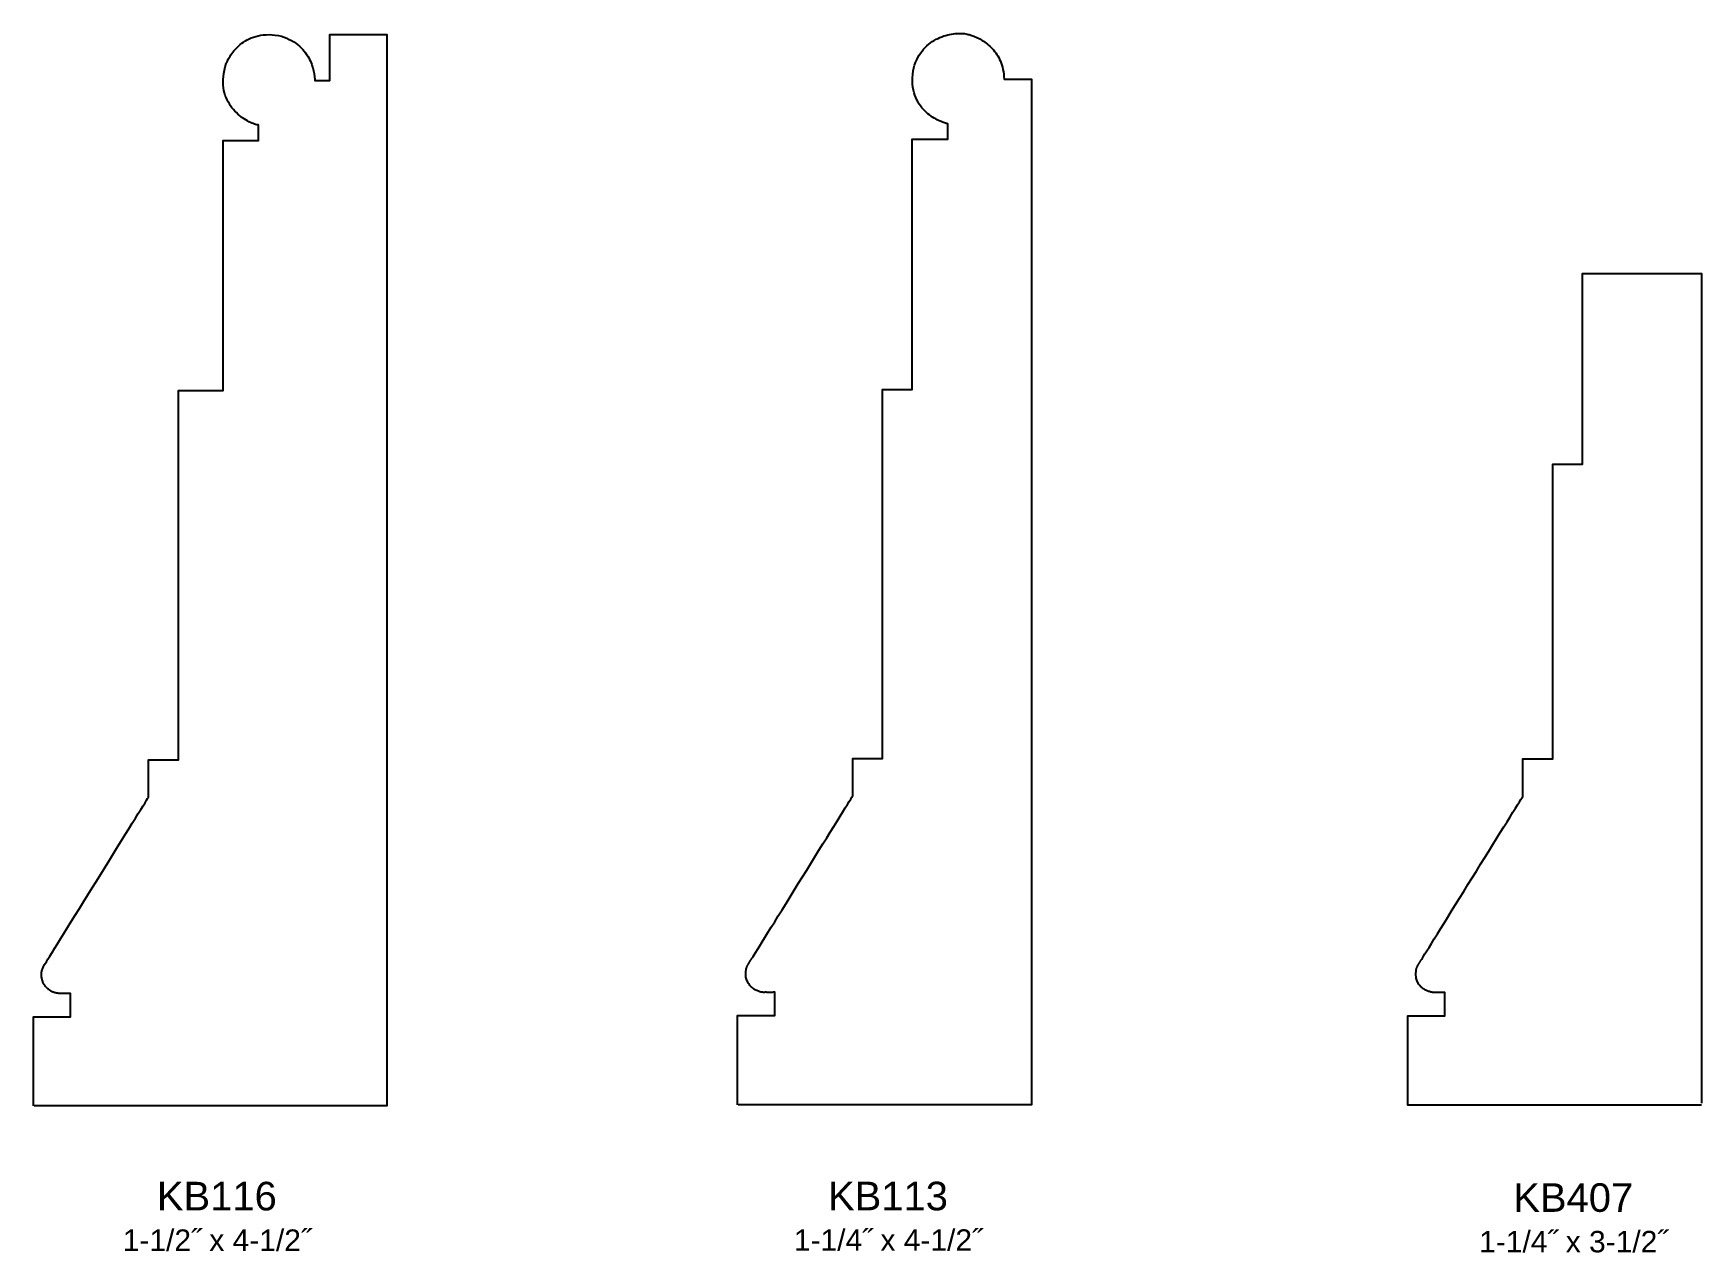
# Model space of a CAD drawing. Extents: x -7.6 to 25.2, y -9.8 to 27.2.
# Drawn here: x -0.1 to 6.9, y 11.37 to 16.49 of the extents above; entities that cross this region are included whole.
import ezdxf

# ---------------------------------------------------------------- set-up
doc = ezdxf.new("R2010")
doc.units = 0
doc.header["$MEASUREMENT"] = 0

# ---------------------------------------------------------------- blocks, each defined once
blk = doc.blocks.new('KB116')
at = {"flags": 128}
blk.add_lwpolyline([(-1.4835, 0), (-1.4835, 0.0009), (-1.4835, 0.0033), (-1.4835, 0.0074), (-1.4835, 0.0129), (-1.4835, 0.0197), (-1.4835, 0.0278), (-1.4835, 0.037), (-1.4835, 0.0473), (-1.4835, 0.0586), (-1.4835, 0.0707), (-1.4835, 0.0836), (-1.4835, 0.0972), (-1.4835, 0.1114), (-1.4835, 0.126), (-1.4835, 0.141), (-1.4835, 0.1564), (-1.4835, 0.1719), (-1.4835, 0.1875), (-1.4835, 0.2031), (-1.4835, 0.2186), (-1.4835, 0.2339), (-1.4835, 0.249), (-1.4835, 0.2636), (-1.4835, 0.2778), (-1.4835, 0.2913), (-1.4835, 0.3042), (-1.4835, 0.3164), (-1.4835, 0.3277), (-1.4835, 0.338), (-1.4835, 0.3472), (-1.4835, 0.3553), (-1.4835, 0.3621), (-1.4835, 0.3676), (-1.4835, 0.3716), (-1.4835, 0.3741), (-1.4835, 0.375), (-1.4831, 0.375), (-1.4821, 0.375), (-1.4804, 0.375), (-1.4781, 0.375), (-1.4753, 0.375), (-1.4719, 0.375), (-1.4681, 0.375), (-1.4638, 0.375), (-1.4591, 0.375), (-1.454, 0.375), (-1.4486, 0.375), (-1.443, 0.375), (-1.4371, 0.375), (-1.431, 0.375), (-1.4247, 0.375), (-1.4183, 0.375), (-1.4119, 0.375), (-1.4054, 0.375), (-1.3989, 0.375), (-1.3924, 0.375), (-1.386, 0.375), (-1.3798, 0.375), (-1.3737, 0.375), (-1.3678, 0.375), (-1.3621, 0.375), (-1.3567, 0.375), (-1.3517, 0.375), (-1.347, 0.375), (-1.3427, 0.375), (-1.3388, 0.375), (-1.3355, 0.375), (-1.3326, 0.375), (-1.3303, 0.375), (-1.3286, 0.375), (-1.3276, 0.375), (-1.3273, 0.375), (-1.3273, 0.3752), (-1.3273, 0.3758), (-1.3273, 0.3769), (-1.3273, 0.3783), (-1.3273, 0.3801), (-1.3273, 0.3822), (-1.3273, 0.3846), (-1.3273, 0.3873), (-1.3273, 0.3902), (-1.3273, 0.3934), (-1.3273, 0.3967), (-1.3273, 0.4003), (-1.3273, 0.404), (-1.3273, 0.4078), (-1.3273, 0.4117), (-1.3273, 0.4157), (-1.3273, 0.4197), (-1.3273, 0.4238), (-1.3273, 0.4278), (-1.3273, 0.4319), (-1.3273, 0.4359), (-1.3273, 0.4398), (-1.3273, 0.4436), (-1.3273, 0.4473), (-1.3273, 0.4508), (-1.3273, 0.4542), (-1.3273, 0.4573), (-1.3273, 0.4603), (-1.3273, 0.4629), (-1.3273, 0.4653), (-1.3273, 0.4674), (-1.3273, 0.4692), (-1.3273, 0.4707), (-1.3273, 0.4717), (-1.3273, 0.4724), (-1.3273, 0.4726), (-1.3274, 0.4726), (-1.3276, 0.4726), (-1.3281, 0.4726), (-1.3288, 0.4726), (-1.3296, 0.4726), (-1.3305, 0.4726), (-1.3316, 0.4726), (-1.3328, 0.4726), (-1.3341, 0.4726), (-1.3356, 0.4726), (-1.3371, 0.4726), (-1.3387, 0.4726), (-1.3404, 0.4726), (-1.3421, 0.4726), (-1.3438, 0.4726), (-1.3456, 0.4726), (-1.3475, 0.4726), (-1.3493, 0.4726), (-1.3511, 0.4726), (-1.353, 0.4726), (-1.3548, 0.4726), (-1.3565, 0.4726), (-1.3583, 0.4726), (-1.3599, 0.4726), (-1.3615, 0.4726), (-1.363, 0.4726), (-1.3645, 0.4726), (-1.3658, 0.4726), (-1.367, 0.4726), (-1.3681, 0.4726), (-1.369, 0.4726), (-1.3698, 0.4726), (-1.3705, 0.4726), (-1.371, 0.4726), (-1.3713, 0.4726), (-1.3714, 0.4726), (-1.3714, 0.4726), (-1.3716, 0.4726), (-1.3719, 0.4726), (-1.3724, 0.4726), (-1.3729, 0.4726), (-1.3736, 0.4726), (-1.3743, 0.4727), (-1.3752, 0.4727), (-1.3762, 0.4728), (-1.3772, 0.4729), (-1.3783, 0.473), (-1.3795, 0.4732), (-1.3808, 0.4733), (-1.3821, 0.4735), (-1.3835, 0.4737), (-1.385, 0.474), (-1.3865, 0.4742), (-1.3881, 0.4746), (-1.3897, 0.4749), (-1.3913, 0.4753), (-1.393, 0.4757), (-1.3947, 0.4762), (-1.3964, 0.4767), (-1.3982, 0.4773), (-1.3999, 0.4779), (-1.4017, 0.4785), (-1.4034, 0.4792), (-1.4052, 0.48), (-1.4069, 0.4808), (-1.4086, 0.4817), (-1.4104, 0.4827), (-1.412, 0.4837), (-1.4137, 0.4848), (-1.4153, 0.4859), (-1.4169, 0.4871), (-1.4185, 0.4884), (-1.4206, 0.4901), (-1.4227, 0.4919), (-1.4248, 0.4938), (-1.4268, 0.4957), (-1.4287, 0.4978), (-1.4306, 0.5), (-1.4325, 0.5023), (-1.4342, 0.5047), (-1.4359, 0.5071), (-1.4375, 0.5096), (-1.4391, 0.5122), (-1.4405, 0.5149), (-1.4418, 0.5176), (-1.4431, 0.5204), (-1.4443, 0.5233), (-1.4453, 0.5262), (-1.4462, 0.5292), (-1.4471, 0.5323), (-1.4478, 0.5353), (-1.4484, 0.5385), (-1.4489, 0.5416), (-1.4492, 0.5448), (-1.4494, 0.5481), (-1.4494, 0.5514), (-1.4494, 0.5547), (-1.4491, 0.558), (-1.4488, 0.5613), (-1.4482, 0.5647), (-1.4475, 0.5681), (-1.4467, 0.5715), (-1.4456, 0.5749), (-1.4444, 0.5783), (-1.443, 0.5817), (-1.4415, 0.5851), (-1.4397, 0.5885), (-1.4378, 0.5919), (-1.4368, 0.5935), (-1.4338, 0.5982), (-1.4291, 0.6058), (-1.4227, 0.6161), (-1.4148, 0.6289), (-1.4053, 0.6441), (-1.3945, 0.6615), (-1.3825, 0.6809), (-1.3693, 0.7021), (-1.3552, 0.7249), (-1.3401, 0.7492), (-1.3242, 0.7748), (-1.3077, 0.8014), (-1.2906, 0.829), (-1.2731, 0.8573), (-1.2552, 0.8861), (-1.2371, 0.9153), (-1.2188, 0.9446), (-1.2006, 0.974), (-1.1825, 1.0032), (-1.1646, 1.032), (-1.1471, 1.0603), (-1.13, 1.0878), (-1.1135, 1.1145), (-1.0976, 1.14), (-1.0825, 1.1643), (-1.0684, 1.1872), (-1.0552, 1.2084), (-1.0432, 1.2277), (-1.0324, 1.2451), (-1.0229, 1.2603), (-1.015, 1.2732), (-1.0086, 1.2835), (-1.0039, 1.2911), (-1.0009, 1.2958), (-0.9999, 1.2974), (-0.9999, 1.2977), (-0.9999, 1.2988), (-0.9999, 1.3005), (-0.9999, 1.3027), (-0.9999, 1.3056), (-0.9999, 1.309), (-0.9999, 1.3128), (-0.9999, 1.3171), (-0.9999, 1.3218), (-0.9999, 1.3269), (-0.9999, 1.3322), (-0.9999, 1.3379), (-0.9999, 1.3438), (-0.9999, 1.3499), (-0.9999, 1.3562), (-0.9999, 1.3625), (-0.9999, 1.369), (-0.9999, 1.3755), (-0.9999, 1.382), (-0.9999, 1.3885), (-0.9999, 1.3949), (-0.9999, 1.4011), (-0.9999, 1.4072), (-0.9999, 1.4131), (-0.9999, 1.4188), (-0.9999, 1.4242), (-0.9999, 1.4292), (-0.9999, 1.4339), (-0.9999, 1.4382), (-0.9999, 1.4421), (-0.9999, 1.4454), (-0.9999, 1.4483), (-0.9999, 1.4506), (-0.9999, 1.4522), (-0.9999, 1.4533), (-0.9999, 1.4536), (-0.9997, 1.4536), (-0.9988, 1.4536), (-0.9975, 1.4536), (-0.9957, 1.4536), (-0.9934, 1.4536), (-0.9907, 1.4536), (-0.9876, 1.4536), (-0.9842, 1.4536), (-0.9804, 1.4536), (-0.9764, 1.4536), (-0.9721, 1.4536), (-0.9675, 1.4536), (-0.9628, 1.4536), (-0.9579, 1.4536), (-0.9529, 1.4536), (-0.9478, 1.4536), (-0.9426, 1.4536), (-0.9374, 1.4536), (-0.9322, 1.4536), (-0.9271, 1.4536), (-0.922, 1.4536), (-0.917, 1.4536), (-0.9121, 1.4536), (-0.9074, 1.4536), (-0.9028, 1.4536), (-0.8985, 1.4536), (-0.8945, 1.4536), (-0.8907, 1.4536), (-0.8873, 1.4536), (-0.8842, 1.4536), (-0.8815, 1.4536), (-0.8792, 1.4536), (-0.8774, 1.4536), (-0.8761, 1.4536), (-0.8752, 1.4536), (-0.8749, 1.4536), (-0.8749, 1.4572), (-0.8749, 1.4675), (-0.8749, 1.4841), (-0.8749, 1.5068), (-0.8749, 1.5351), (-0.8749, 1.5685), (-0.8749, 1.6067), (-0.8749, 1.6493), (-0.8749, 1.6959), (-0.8749, 1.7461), (-0.8749, 1.7995), (-0.8749, 1.8556), (-0.8749, 1.9142), (-0.8749, 1.9747), (-0.8749, 2.0369), (-0.8749, 2.1002), (-0.8749, 2.1643), (-0.8749, 2.2289), (-0.8749, 2.2934), (-0.8749, 2.3576), (-0.8749, 2.4209), (-0.8749, 2.483), (-0.8749, 2.5436), (-0.8749, 2.6021), (-0.8749, 2.6583), (-0.8749, 2.7117), (-0.8749, 2.7619), (-0.8749, 2.8085), (-0.8749, 2.8511), (-0.8749, 2.8893), (-0.8749, 2.9227), (-0.8749, 2.951), (-0.8749, 2.9736), (-0.8749, 2.9903), (-0.8749, 3.0006), (-0.8749, 3.0041), (-0.8745, 3.0041), (-0.8733, 3.0041), (-0.8713, 3.0041), (-0.8685, 3.0041), (-0.8651, 3.0041), (-0.8611, 3.0041), (-0.8564, 3.0041), (-0.8513, 3.0041), (-0.8456, 3.0041), (-0.8396, 3.0041), (-0.8331, 3.0041), (-0.8263, 3.0041), (-0.8193, 3.0041), (-0.8119, 3.0041), (-0.8044, 3.0041), (-0.7968, 3.0041), (-0.789, 3.0041), (-0.7812, 3.0041), (-0.7734, 3.0041), (-0.7656, 3.0041), (-0.758, 3.0041), (-0.7505, 3.0041), (-0.7431, 3.0041), (-0.7361, 3.0041), (-0.7293, 3.0041), (-0.7228, 3.0041), (-0.7167, 3.0041), (-0.7111, 3.0041), (-0.706, 3.0041), (-0.7013, 3.0041), (-0.6973, 3.0041), (-0.6939, 3.0041), (-0.6911, 3.0041), (-0.6891, 3.0041), (-0.6879, 3.0041), (-0.6874, 3.0041), (-0.6874, 3.0065), (-0.6874, 3.0135), (-0.6874, 3.0248), (-0.6874, 3.0401), (-0.6874, 3.0593), (-0.6874, 3.0819), (-0.6874, 3.1078), (-0.6874, 3.1367), (-0.6874, 3.1682), (-0.6874, 3.2022), (-0.6874, 3.2384), (-0.6874, 3.2764), (-0.6874, 3.3161), (-0.6874, 3.3571), (-0.6874, 3.3992), (-0.6874, 3.4421), (-0.6874, 3.4856), (-0.6874, 3.5293), (-0.6874, 3.573), (-0.6874, 3.6165), (-0.6874, 3.6594), (-0.6874, 3.7015), (-0.6874, 3.7425), (-0.6874, 3.7822), (-0.6874, 3.8202), (-0.6874, 3.8564), (-0.6874, 3.8904), (-0.6874, 3.9219), (-0.6874, 3.9508), (-0.6874, 3.9767), (-0.6874, 3.9993), (-0.6874, 4.0185), (-0.6874, 4.0338), (-0.6874, 4.0451), (-0.6874, 4.0521), (-0.6874, 4.0545), (-0.6871, 4.0545), (-0.6861, 4.0545), (-0.6845, 4.0545), (-0.6823, 4.0545), (-0.6796, 4.0545), (-0.6764, 4.0545), (-0.6727, 4.0545), (-0.6686, 4.0545), (-0.6642, 4.0545), (-0.6593, 4.0545), (-0.6542, 4.0545), (-0.6488, 4.0545), (-0.6432, 4.0545), (-0.6374, 4.0545), (-0.6314, 4.0545), (-0.6253, 4.0545), (-0.6191, 4.0545), (-0.6129, 4.0545), (-0.6067, 4.0545), (-0.6006, 4.0545), (-0.5945, 4.0545), (-0.5885, 4.0545), (-0.5827, 4.0545), (-0.5771, 4.0545), (-0.5717, 4.0545), (-0.5665, 4.0545), (-0.5617, 4.0545), (-0.5572, 4.0545), (-0.5531, 4.0545), (-0.5495, 4.0545), (-0.5463, 4.0545), (-0.5435, 4.0545), (-0.5414, 4.0545), (-0.5398, 4.0545), (-0.5388, 4.0545), (-0.5384, 4.0545), (-0.5384, 4.0546), (-0.5384, 4.055), (-0.5384, 4.0557), (-0.5384, 4.0567), (-0.5384, 4.0579), (-0.5384, 4.0592), (-0.5384, 4.0608), (-0.5384, 4.0626), (-0.5384, 4.0645), (-0.5384, 4.0666), (-0.5384, 4.0688), (-0.5384, 4.0712), (-0.5384, 4.0736), (-0.5384, 4.0761), (-0.5384, 4.0787), (-0.5384, 4.0813), (-0.5384, 4.084), (-0.5384, 4.0867), (-0.5384, 4.0894), (-0.5384, 4.092), (-0.5384, 4.0947), (-0.5384, 4.0972), (-0.5384, 4.0998), (-0.5384, 4.1022), (-0.5384, 4.1045), (-0.5384, 4.1067), (-0.5384, 4.1088), (-0.5384, 4.1108), (-0.5384, 4.1125), (-0.5384, 4.1141), (-0.5384, 4.1155), (-0.5384, 4.1167), (-0.5384, 4.1176), (-0.5384, 4.1183), (-0.5384, 4.1188), (-0.5384, 4.1189), (-0.5422, 4.1194), (-0.5464, 4.1202), (-0.551, 4.1214), (-0.556, 4.1229), (-0.5614, 4.1248), (-0.5671, 4.1271), (-0.573, 4.1298), (-0.5792, 4.1329), (-0.5855, 4.1363), (-0.592, 4.1401), (-0.5986, 4.1443), (-0.6053, 4.1488), (-0.6119, 4.1538), (-0.6186, 4.1591), (-0.6252, 4.1648), (-0.6316, 4.1709), (-0.6379, 4.1774), (-0.6441, 4.1843), (-0.65, 4.1916), (-0.6556, 4.1993), (-0.6609, 4.2074), (-0.6658, 4.2158), (-0.6703, 4.2247), (-0.6744, 4.234), (-0.6781, 4.2436), (-0.6811, 4.2537), (-0.6837, 4.2642), (-0.6856, 4.2751), (-0.6868, 4.2864), (-0.6874, 4.2981), (-0.6873, 4.3102), (-0.6863, 4.3228), (-0.6846, 4.3357), (-0.682, 4.3491), (-0.6785, 4.3629), (-0.674, 4.3771), (-0.6739, 4.3774), (-0.6735, 4.3784), (-0.6729, 4.38), (-0.672, 4.3821), (-0.6708, 4.3847), (-0.6694, 4.3878), (-0.6676, 4.3913), (-0.6656, 4.3952), (-0.6633, 4.3995), (-0.6606, 4.404), (-0.6576, 4.4088), (-0.6543, 4.4139), (-0.6507, 4.4191), (-0.6467, 4.4245), (-0.6423, 4.4299), (-0.6376, 4.4354), (-0.6326, 4.441), (-0.6271, 4.4465), (-0.6213, 4.4519), (-0.615, 4.4573), (-0.6084, 4.4625), (-0.6014, 4.4675), (-0.5939, 4.4723), (-0.586, 4.4768), (-0.5777, 4.481), (-0.5689, 4.4848), (-0.5597, 4.4883), (-0.5501, 4.4913), (-0.5399, 4.4938), (-0.5293, 4.4958), (-0.5183, 4.4973), (-0.5067, 4.4982), (-0.4946, 4.4984), (-0.482, 4.4979), (-0.469, 4.4967), (-0.4553, 4.4948), (-0.4428, 4.4915), (-0.431, 4.4877), (-0.4199, 4.4834), (-0.4095, 4.4787), (-0.3997, 4.4736), (-0.3905, 4.4681), (-0.3819, 4.4624), (-0.3738, 4.4563), (-0.3664, 4.4499), (-0.3594, 4.4434), (-0.353, 4.4366), (-0.3471, 4.4297), (-0.3417, 4.4227), (-0.3368, 4.4155), (-0.3322, 4.4084), (-0.3281, 4.4012), (-0.3244, 4.394), (-0.3211, 4.3869), (-0.3181, 4.3798), (-0.3154, 4.3729), (-0.3131, 4.3662), (-0.3111, 4.3596), (-0.3093, 4.3532), (-0.3078, 4.3471), (-0.3066, 4.3413), (-0.3055, 4.3358), (-0.3047, 4.3307), (-0.304, 4.326), (-0.3035, 4.3217), (-0.3031, 4.3178), (-0.3028, 4.3145), (-0.3027, 4.3117), (-0.3026, 4.3094), (-0.3025, 4.3078), (-0.3025, 4.3067), (-0.3025, 4.3064), (-0.3023, 4.3064), (-0.3019, 4.3064), (-0.3013, 4.3064), (-0.3003, 4.3064), (-0.2992, 4.3064), (-0.2979, 4.3064), (-0.2963, 4.3064), (-0.2946, 4.3064), (-0.2927, 4.3064), (-0.2907, 4.3064), (-0.2886, 4.3064), (-0.2863, 4.3064), (-0.2839, 4.3064), (-0.2815, 4.3064), (-0.279, 4.3064), (-0.2764, 4.3064), (-0.2738, 4.3064), (-0.2712, 4.3064), (-0.2686, 4.3064), (-0.2661, 4.3064), (-0.2635, 4.3064), (-0.261, 4.3064), (-0.2586, 4.3064), (-0.2562, 4.3064), (-0.2539, 4.3064), (-0.2518, 4.3064), (-0.2498, 4.3064), (-0.2479, 4.3064), (-0.2462, 4.3064), (-0.2446, 4.3064), (-0.2433, 4.3064), (-0.2421, 4.3064), (-0.2412, 4.3064), (-0.2405, 4.3064), (-0.2401, 4.3064), (-0.24, 4.3064), (-0.24, 4.3068), (-0.24, 4.3081), (-0.24, 4.3102), (-0.24, 4.313), (-0.24, 4.3165), (-0.24, 4.3206), (-0.24, 4.3254), (-0.24, 4.3307), (-0.24, 4.3364), (-0.24, 4.3427), (-0.24, 4.3493), (-0.24, 4.3562), (-0.24, 4.3635), (-0.24, 4.371), (-0.24, 4.3787), (-0.24, 4.3866), (-0.24, 4.3945), (-0.24, 4.4025), (-0.24, 4.4105), (-0.24, 4.4185), (-0.24, 4.4263), (-0.24, 4.434), (-0.24, 4.4415), (-0.24, 4.4488), (-0.24, 4.4557), (-0.24, 4.4624), (-0.24, 4.4686), (-0.24, 4.4744), (-0.24, 4.4796), (-0.24, 4.4844), (-0.24, 4.4885), (-0.24, 4.492), (-0.24, 4.4948), (-0.24, 4.4969), (-0.24, 4.4982), (-0.24, 4.4986), (-0.2394, 4.4986), (-0.2379, 4.4986), (-0.2353, 4.4986), (-0.2318, 4.4986), (-0.2274, 4.4986), (-0.2222, 4.4986), (-0.2163, 4.4986), (-0.2097, 4.4986), (-0.2025, 4.4986), (-0.1947, 4.4986), (-0.1865, 4.4986), (-0.1778, 4.4986), (-0.1687, 4.4986), (-0.1593, 4.4986), (-0.1497, 4.4986), (-0.1399, 4.4986), (-0.13, 4.4986), (-0.12, 4.4986), (-0.11, 4.4986), (-0.1001, 4.4986), (-0.0903, 4.4986), (-0.0807, 4.4986), (-0.0713, 4.4986), (-0.0622, 4.4986), (-0.0535, 4.4986), (-0.0453, 4.4986), (-0.0375, 4.4986), (-0.0303, 4.4986), (-0.0237, 4.4986), (-0.0178, 4.4986), (-0.0126, 4.4986), (-0.0082, 4.4986), (-0.0047, 4.4986), (-0.0021, 4.4986), (-0.0005, 4.4986), (0, 4.4986), (0, 4.4884), (0, 4.4585), (0, 4.4101), (0, 4.3443), (0, 4.2624), (0, 4.1654), (0, 4.0545), (0, 3.9309), (0, 3.7957), (0, 3.6501), (0, 3.4953), (0, 3.3323), (0, 3.1624), (0, 2.9867), (0, 2.8064), (0, 2.6227), (0, 2.4366), (0, 2.2493), (0, 2.0621), (0, 1.876), (0, 1.6922), (0, 1.5119), (0, 1.3362), (0, 1.1663), (0, 1.0034), (0, 0.8485), (0, 0.7029), (0, 0.5677), (0, 0.4441), (0, 0.3332), (0, 0.2362), (0, 0.1543), (0, 0.0885), (0, 0.0401), (0, 0.0102), (0, 0), (-0.0034, 0), (-0.0132, 0), (-0.0292, 0), (-0.0509, 0), (-0.0779, 0), (-0.1099, 0), (-0.1465, 0), (-0.1872, 0), (-0.2318, 0), (-0.2798, 0), (-0.3309, 0), (-0.3846, 0), (-0.4406, 0), (-0.4986, 0), (-0.558, 0), (-0.6186, 0), (-0.68, 0), (-0.7417, 0), (-0.8035, 0), (-0.8649, 0), (-0.9255, 0), (-0.9849, 0), (-1.0429, 0), (-1.0989, 0), (-1.1526, 0), (-1.2037, 0), (-1.2517, 0), (-1.2963, 0), (-1.337, 0), (-1.3736, 0), (-1.4056, 0), (-1.4326, 0), (-1.4543, 0), (-1.4703, 0), (-1.4801, 0)], dxfattribs=at)
blk = doc.blocks.new('KB113')
at = {"flags": 128}
blk.add_lwpolyline([(-1.2225, 0), (-1.2225, 0.0009), (-1.2225, 0.0033), (-1.2225, 0.0074), (-1.2225, 0.0129), (-1.2225, 0.0197), (-1.2225, 0.0278), (-1.2225, 0.037), (-1.2225, 0.0473), (-1.2225, 0.0586), (-1.2225, 0.0707), (-1.2225, 0.0836), (-1.2225, 0.0972), (-1.2225, 0.1114), (-1.2225, 0.126), (-1.2225, 0.1411), (-1.2225, 0.1564), (-1.2225, 0.1719), (-1.2225, 0.1875), (-1.2225, 0.2031), (-1.2225, 0.2186), (-1.2225, 0.2339), (-1.2225, 0.249), (-1.2225, 0.2636), (-1.2225, 0.2778), (-1.2225, 0.2914), (-1.2225, 0.3043), (-1.2225, 0.3164), (-1.2225, 0.3277), (-1.2225, 0.338), (-1.2225, 0.3472), (-1.2225, 0.3553), (-1.2225, 0.3621), (-1.2225, 0.3676), (-1.2225, 0.3717), (-1.2225, 0.3741), (-1.2225, 0.375), (-1.2222, 0.375), (-1.2211, 0.375), (-1.2194, 0.375), (-1.2172, 0.375), (-1.2143, 0.375), (-1.2109, 0.375), (-1.2071, 0.375), (-1.2028, 0.375), (-1.1981, 0.375), (-1.193, 0.375), (-1.1877, 0.375), (-1.182, 0.375), (-1.1761, 0.375), (-1.17, 0.375), (-1.1637, 0.375), (-1.1574, 0.375), (-1.1509, 0.375), (-1.1444, 0.375), (-1.1379, 0.375), (-1.1314, 0.375), (-1.125, 0.375), (-1.1188, 0.375), (-1.1127, 0.375), (-1.1068, 0.375), (-1.1011, 0.375), (-1.0957, 0.375), (-1.0907, 0.375), (-1.086, 0.375), (-1.0817, 0.375), (-1.0778, 0.375), (-1.0745, 0.375), (-1.0716, 0.375), (-1.0693, 0.375), (-1.0677, 0.375), (-1.0666, 0.375), (-1.0663, 0.375), (-1.0663, 0.3752), (-1.0663, 0.3759), (-1.0663, 0.3769), (-1.0663, 0.3783), (-1.0663, 0.3801), (-1.0663, 0.3822), (-1.0663, 0.3846), (-1.0663, 0.3873), (-1.0663, 0.3903), (-1.0663, 0.3934), (-1.0663, 0.3968), (-1.0663, 0.4003), (-1.0663, 0.404), (-1.0663, 0.4078), (-1.0663, 0.4117), (-1.0663, 0.4157), (-1.0663, 0.4197), (-1.0663, 0.4238), (-1.0663, 0.4279), (-1.0663, 0.4319), (-1.0663, 0.4359), (-1.0663, 0.4398), (-1.0663, 0.4436), (-1.0663, 0.4473), (-1.0663, 0.4508), (-1.0663, 0.4542), (-1.0663, 0.4574), (-1.0663, 0.4603), (-1.0663, 0.463), (-1.0663, 0.4654), (-1.0663, 0.4675), (-1.0663, 0.4693), (-1.0663, 0.4707), (-1.0663, 0.4717), (-1.0663, 0.4724), (-1.0663, 0.4726), (-1.0663, 0.4726), (-1.0666, 0.4726), (-1.067, 0.4726), (-1.0676, 0.4726), (-1.0683, 0.4726), (-1.0691, 0.4726), (-1.0701, 0.4726), (-1.0711, 0.4726), (-1.0723, 0.4726), (-1.0736, 0.4725), (-1.0749, 0.4725), (-1.0763, 0.4725), (-1.0778, 0.4725), (-1.0793, 0.4725), (-1.0809, 0.4725), (-1.0824, 0.4725), (-1.0841, 0.4725), (-1.0857, 0.4725), (-1.0873, 0.4725), (-1.0889, 0.4725), (-1.0905, 0.4725), (-1.0921, 0.4725), (-1.0936, 0.4725), (-1.0951, 0.4725), (-1.0966, 0.4725), (-1.0979, 0.4725), (-1.0992, 0.4725), (-1.1004, 0.4725), (-1.1015, 0.4726), (-1.1025, 0.4726), (-1.1034, 0.4726), (-1.1042, 0.4726), (-1.1048, 0.4727), (-1.1053, 0.4727), (-1.1056, 0.4727), (-1.1058, 0.4728), (-1.1087, 0.4725), (-1.1117, 0.4724), (-1.1149, 0.4725), (-1.1181, 0.4728), (-1.1214, 0.4733), (-1.1247, 0.4739), (-1.1281, 0.4748), (-1.1315, 0.4758), (-1.135, 0.4769), (-1.1384, 0.4783), (-1.1419, 0.4798), (-1.1453, 0.4815), (-1.1487, 0.4834), (-1.152, 0.4855), (-1.1553, 0.4877), (-1.1585, 0.4901), (-1.1616, 0.4927), (-1.1646, 0.4954), (-1.1675, 0.4983), (-1.1702, 0.5013), (-1.1728, 0.5046), (-1.1753, 0.508), (-1.1776, 0.5115), (-1.1797, 0.5152), (-1.1816, 0.5191), (-1.1833, 0.5231), (-1.1847, 0.5273), (-1.1859, 0.5317), (-1.1869, 0.5362), (-1.1876, 0.5408), (-1.1881, 0.5456), (-1.1882, 0.5506), (-1.188, 0.5557), (-1.1876, 0.561), (-1.1867, 0.5664), (-1.1856, 0.5719), (-1.1853, 0.5731), (-1.185, 0.5743), (-1.1845, 0.5757), (-1.184, 0.577), (-1.1834, 0.5785), (-1.1828, 0.58), (-1.1821, 0.5815), (-1.1813, 0.5831), (-1.1805, 0.5847), (-1.1797, 0.5863), (-1.1788, 0.588), (-1.1779, 0.5896), (-1.177, 0.5913), (-1.176, 0.593), (-1.175, 0.5947), (-1.174, 0.5963), (-1.1731, 0.598), (-1.1721, 0.5996), (-1.1711, 0.6012), (-1.1701, 0.6027), (-1.1692, 0.6042), (-1.1682, 0.6057), (-1.1673, 0.6071), (-1.1665, 0.6084), (-1.1656, 0.6097), (-1.1648, 0.6109), (-1.1641, 0.612), (-1.1634, 0.613), (-1.1628, 0.6139), (-1.1622, 0.6148), (-1.1618, 0.6155), (-1.1614, 0.6161), (-1.161, 0.6166), (-1.1608, 0.6169), (-1.1606, 0.6171), (-1.1606, 0.6172), (-1.1596, 0.6187), (-1.1568, 0.6233), (-1.1523, 0.6306), (-1.1461, 0.6405), (-1.1384, 0.6529), (-1.1294, 0.6676), (-1.119, 0.6843), (-1.1074, 0.703), (-1.0947, 0.7235), (-1.0811, 0.7455), (-1.0665, 0.7689), (-1.0513, 0.7935), (-1.0353, 0.8192), (-1.0189, 0.8458), (-1.002, 0.8731), (-0.9848, 0.9009), (-0.9673, 0.929), (-0.9498, 0.9573), (-0.9322, 0.9856), (-0.9148, 1.0138), (-0.8976, 1.0415), (-0.8807, 1.0688), (-0.8642, 1.0954), (-0.8483, 1.1211), (-0.833, 1.1457), (-0.8185, 1.1691), (-0.8048, 1.1911), (-0.7922, 1.2116), (-0.7806, 1.2303), (-0.7702, 1.247), (-0.7611, 1.2617), (-0.7534, 1.2741), (-0.7472, 1.284), (-0.7427, 1.2914), (-0.7399, 1.2959), (-0.7389, 1.2974), (-0.7389, 1.2978), (-0.7389, 1.2988), (-0.7389, 1.3005), (-0.7389, 1.3028), (-0.7389, 1.3056), (-0.7389, 1.309), (-0.7389, 1.3128), (-0.7389, 1.3171), (-0.7389, 1.3218), (-0.7389, 1.3269), (-0.7389, 1.3323), (-0.7389, 1.3379), (-0.7389, 1.3438), (-0.7389, 1.3499), (-0.7389, 1.3562), (-0.7389, 1.3626), (-0.7389, 1.369), (-0.7389, 1.3755), (-0.7389, 1.382), (-0.7389, 1.3885), (-0.7389, 1.3949), (-0.7389, 1.4012), (-0.7389, 1.4073), (-0.7389, 1.4132), (-0.7389, 1.4188), (-0.7389, 1.4242), (-0.7389, 1.4293), (-0.7389, 1.4339), (-0.7389, 1.4382), (-0.7389, 1.4421), (-0.7389, 1.4455), (-0.7389, 1.4483), (-0.7389, 1.4506), (-0.7389, 1.4523), (-0.7389, 1.4533), (-0.7389, 1.4537), (-0.7387, 1.4537), (-0.7378, 1.4537), (-0.7365, 1.4537), (-0.7347, 1.4537), (-0.7324, 1.4537), (-0.7297, 1.4537), (-0.7266, 1.4537), (-0.7232, 1.4537), (-0.7194, 1.4537), (-0.7154, 1.4537), (-0.7111, 1.4537), (-0.7065, 1.4537), (-0.7018, 1.4537), (-0.6969, 1.4537), (-0.6919, 1.4537), (-0.6868, 1.4537), (-0.6817, 1.4537), (-0.6764, 1.4537), (-0.6712, 1.4537), (-0.6661, 1.4537), (-0.661, 1.4537), (-0.656, 1.4537), (-0.6511, 1.4537), (-0.6464, 1.4537), (-0.6418, 1.4537), (-0.6375, 1.4537), (-0.6335, 1.4537), (-0.6297, 1.4537), (-0.6263, 1.4537), (-0.6232, 1.4537), (-0.6205, 1.4537), (-0.6182, 1.4537), (-0.6164, 1.4537), (-0.6151, 1.4537), (-0.6142, 1.4537), (-0.6139, 1.4537), (-0.6139, 1.4572), (-0.6139, 1.4675), (-0.6139, 1.4842), (-0.6139, 1.5068), (-0.6139, 1.5351), (-0.6139, 1.5685), (-0.6139, 1.6067), (-0.6139, 1.6493), (-0.6139, 1.6959), (-0.6139, 1.7461), (-0.6139, 1.7995), (-0.6139, 1.8556), (-0.6139, 1.9142), (-0.6139, 1.9747), (-0.6139, 2.0369), (-0.6139, 2.1002), (-0.6139, 2.1644), (-0.6139, 2.2289), (-0.6139, 2.2934), (-0.6139, 2.3576), (-0.6139, 2.4209), (-0.6139, 2.4831), (-0.6139, 2.5436), (-0.6139, 2.6022), (-0.6139, 2.6583), (-0.6139, 2.7117), (-0.6139, 2.7619), (-0.6139, 2.8085), (-0.6139, 2.8511), (-0.6139, 2.8893), (-0.6139, 2.9227), (-0.6139, 2.951), (-0.6139, 2.9736), (-0.6139, 2.9903), (-0.6139, 3.0006), (-0.6139, 3.0041), (-0.6137, 3.0041), (-0.6128, 3.0041), (-0.6115, 3.0041), (-0.6097, 3.0041), (-0.6074, 3.0041), (-0.6047, 3.0041), (-0.6016, 3.0041), (-0.5982, 3.0041), (-0.5944, 3.0041), (-0.5904, 3.0041), (-0.5861, 3.0041), (-0.5815, 3.0041), (-0.5768, 3.0041), (-0.5719, 3.0041), (-0.5669, 3.0041), (-0.5618, 3.0041), (-0.5567, 3.0041), (-0.5515, 3.0041), (-0.5463, 3.0041), (-0.5411, 3.0041), (-0.536, 3.0041), (-0.531, 3.0041), (-0.5261, 3.0041), (-0.5214, 3.0041), (-0.5168, 3.0041), (-0.5125, 3.0041), (-0.5085, 3.0041), (-0.5047, 3.0041), (-0.5013, 3.0041), (-0.4982, 3.0041), (-0.4955, 3.0041), (-0.4933, 3.0041), (-0.4914, 3.0041), (-0.4901, 3.0041), (-0.4893, 3.0041), (-0.489, 3.0041), (-0.489, 3.0065), (-0.489, 3.0135), (-0.489, 3.0248), (-0.489, 3.0402), (-0.489, 3.0593), (-0.489, 3.082), (-0.489, 3.1079), (-0.489, 3.1367), (-0.489, 3.1683), (-0.489, 3.2023), (-0.489, 3.2385), (-0.489, 3.2766), (-0.489, 3.3162), (-0.489, 3.3573), (-0.489, 3.3994), (-0.489, 3.4423), (-0.489, 3.4858), (-0.489, 3.5295), (-0.489, 3.5733), (-0.489, 3.6167), (-0.489, 3.6596), (-0.489, 3.7018), (-0.489, 3.7428), (-0.489, 3.7825), (-0.489, 3.8205), (-0.489, 3.8567), (-0.489, 3.8907), (-0.489, 3.9223), (-0.489, 3.9512), (-0.489, 3.9771), (-0.489, 3.9997), (-0.489, 4.0189), (-0.489, 4.0342), (-0.489, 4.0455), (-0.489, 4.0525), (-0.489, 4.0549), (-0.4886, 4.0549), (-0.4876, 4.0549), (-0.486, 4.0549), (-0.4839, 4.0549), (-0.4811, 4.0549), (-0.4779, 4.0549), (-0.4743, 4.0549), (-0.4702, 4.0549), (-0.4657, 4.0549), (-0.4609, 4.0549), (-0.4557, 4.0549), (-0.4503, 4.0549), (-0.4447, 4.0549), (-0.4389, 4.0549), (-0.4329, 4.0549), (-0.4268, 4.0549), (-0.4207, 4.0549), (-0.4145, 4.0549), (-0.4083, 4.0549), (-0.4021, 4.0549), (-0.396, 4.0549), (-0.39, 4.0549), (-0.3842, 4.0549), (-0.3786, 4.0549), (-0.3732, 4.0549), (-0.3681, 4.0549), (-0.3632, 4.0549), (-0.3587, 4.0549), (-0.3547, 4.0549), (-0.351, 4.0549), (-0.3478, 4.0549), (-0.3451, 4.0549), (-0.3429, 4.0549), (-0.3413, 4.0549), (-0.3403, 4.0549), (-0.3399, 4.0549), (-0.3399, 4.0551), (-0.3399, 4.0555), (-0.3399, 4.0562), (-0.3399, 4.0571), (-0.3399, 4.0583), (-0.3399, 4.0597), (-0.3399, 4.0613), (-0.3399, 4.063), (-0.3399, 4.065), (-0.3399, 4.0671), (-0.3399, 4.0693), (-0.3399, 4.0716), (-0.3399, 4.074), (-0.3399, 4.0766), (-0.3399, 4.0791), (-0.3399, 4.0818), (-0.3399, 4.0844), (-0.3399, 4.0871), (-0.3399, 4.0898), (-0.3399, 4.0925), (-0.3399, 4.0951), (-0.3399, 4.0977), (-0.3399, 4.1002), (-0.3399, 4.1026), (-0.3399, 4.1049), (-0.3399, 4.1072), (-0.3399, 4.1092), (-0.3399, 4.1112), (-0.3399, 4.1129), (-0.3399, 4.1145), (-0.3399, 4.1159), (-0.3399, 4.1171), (-0.3399, 4.118), (-0.3399, 4.1187), (-0.3399, 4.1192), (-0.3399, 4.1193), (-0.3405, 4.1195), (-0.3418, 4.1198), (-0.3437, 4.1203), (-0.3463, 4.1211), (-0.3495, 4.122), (-0.3533, 4.1232), (-0.3575, 4.1247), (-0.3622, 4.1264), (-0.3672, 4.1284), (-0.3727, 4.1307), (-0.3784, 4.1333), (-0.3844, 4.1363), (-0.3906, 4.1396), (-0.397, 4.1432), (-0.4035, 4.1472), (-0.4101, 4.1516), (-0.4167, 4.1564), (-0.4233, 4.1616), (-0.4298, 4.1672), (-0.4363, 4.1733), (-0.4425, 4.1798), (-0.4486, 4.1868), (-0.4544, 4.1943), (-0.4599, 4.2022), (-0.465, 4.2107), (-0.4698, 4.2197), (-0.4741, 4.2293), (-0.478, 4.2394), (-0.4813, 4.2501), (-0.484, 4.2613), (-0.4862, 4.2732), (-0.4876, 4.2857), (-0.4883, 4.2987), (-0.4883, 4.3125), (-0.4874, 4.3269), (-0.4857, 4.3419), (-0.4827, 4.3544), (-0.4791, 4.3663), (-0.475, 4.3775), (-0.4704, 4.3882), (-0.4654, 4.3983), (-0.46, 4.4077), (-0.4541, 4.4167), (-0.448, 4.4251), (-0.4414, 4.4329), (-0.4346, 4.4402), (-0.4275, 4.4471), (-0.4202, 4.4534), (-0.4127, 4.4593), (-0.4049, 4.4647), (-0.3971, 4.4696), (-0.3891, 4.4741), (-0.381, 4.4782), (-0.3729, 4.4819), (-0.3647, 4.4852), (-0.3565, 4.4881), (-0.3484, 4.4906), (-0.3403, 4.4928), (-0.3323, 4.4946), (-0.3245, 4.4961), (-0.3167, 4.4973), (-0.3092, 4.4982), (-0.3018, 4.4988), (-0.2947, 4.4992), (-0.2879, 4.4992), (-0.2814, 4.4991), (-0.2752, 4.4987), (-0.2693, 4.498), (-0.2639, 4.4972), (-0.2588, 4.4962), (-0.2543, 4.495), (-0.2501, 4.4937), (-0.2466, 4.4927), (-0.2429, 4.4915), (-0.2389, 4.4902), (-0.2347, 4.4887), (-0.2302, 4.487), (-0.2256, 4.4851), (-0.2208, 4.483), (-0.2159, 4.4807), (-0.2109, 4.4783), (-0.2057, 4.4755), (-0.2005, 4.4726), (-0.1952, 4.4695), (-0.1899, 4.4661), (-0.1846, 4.4624), (-0.1793, 4.4585), (-0.1739, 4.4544), (-0.1687, 4.45), (-0.1635, 4.4453), (-0.1583, 4.4403), (-0.1533, 4.4351), (-0.1484, 4.4295), (-0.1437, 4.4237), (-0.1391, 4.4175), (-0.1347, 4.4111), (-0.1305, 4.4043), (-0.1265, 4.3972), (-0.1228, 4.3898), (-0.1194, 4.382), (-0.1162, 4.3739), (-0.1134, 4.3654), (-0.1109, 4.3566), (-0.1087, 4.3474), (-0.1069, 4.3378), (-0.1055, 4.3279), (-0.1045, 4.3175), (-0.104, 4.3068), (-0.1037, 4.3068), (-0.103, 4.3068), (-0.1017, 4.3068), (-0.1, 4.3068), (-0.098, 4.3068), (-0.0955, 4.3068), (-0.0926, 4.3068), (-0.0895, 4.3068), (-0.086, 4.3068), (-0.0823, 4.3068), (-0.0783, 4.3068), (-0.0742, 4.3068), (-0.0698, 4.3068), (-0.0653, 4.3068), (-0.0607, 4.3068), (-0.056, 4.3068), (-0.0513, 4.3068), (-0.0465, 4.3068), (-0.0417, 4.3068), (-0.037, 4.3068), (-0.0323, 4.3068), (-0.0276, 4.3068), (-0.0232, 4.3068), (-0.0188, 4.3068), (-0.0146, 4.3068), (-0.0107, 4.3068), (-0.007, 4.3068), (-0.0035, 4.3068), (-0.0004, 4.3068), (0.0025, 4.3068), (0.005, 4.3068), (0.0071, 4.3068), (0.0087, 4.3068), (0.01, 4.3068), (0.0107, 4.3068), (0.011, 4.3068), (0.011, 4.297), (0.011, 4.2684), (0.011, 4.2221), (0.011, 4.1591), (0.011, 4.0806), (0.011, 3.9878), (0.011, 3.8816), (0.011, 3.7633), (0.011, 3.6339), (0.011, 3.4945), (0.011, 3.3462), (0.011, 3.1902), (0.011, 3.0276), (0.011, 2.8594), (0.011, 2.6868), (0.011, 2.5108), (0.011, 2.3327), (0.011, 2.1534), (0.011, 1.9741), (0.011, 1.796), (0.011, 1.62), (0.011, 1.4474), (0.011, 1.2792), (0.011, 1.1166), (0.011, 0.9606), (0.011, 0.8123), (0.011, 0.6729), (0.011, 0.5435), (0.011, 0.4252), (0.011, 0.319), (0.011, 0.2262), (0.011, 0.1477), (0.011, 0.0847), (0.011, 0.0384), (0.011, 0.0098), (0.011, 0), (0.0082, 0), (0, 0), (-0.0133, 0), (-0.0313, 0), (-0.0538, 0), (-0.0804, 0), (-0.1108, 0), (-0.1447, 0), (-0.1817, 0), (-0.2217, 0), (-0.2641, 0), (-0.3088, 0), (-0.3554, 0), (-0.4036, 0), (-0.453, 0), (-0.5034, 0), (-0.5544, 0), (-0.6058, 0), (-0.6571, 0), (-0.7081, 0), (-0.7585, 0), (-0.808, 0), (-0.8561, 0), (-0.9027, 0), (-0.9474, 0), (-0.9899, 0), (-1.0298, 0), (-1.0668, 0), (-1.1007, 0), (-1.1311, 0), (-1.1577, 0), (-1.1802, 0), (-1.1982, 0), (-1.2115, 0), (-1.2197, 0)], dxfattribs=at)
blk = doc.blocks.new('KB407')
at = {"flags": 128}
blk.add_lwpolyline([(0.011, 0), (0.0082, 0), (0, 0), (-0.0133, 0), (-0.0313, 0), (-0.0538, 0), (-0.0804, 0), (-0.1108, 0), (-0.1447, 0), (-0.1817, 0), (-0.2217, 0), (-0.2641, 0), (-0.3088, 0), (-0.3554, 0), (-0.4036, 0), (-0.453, 0), (-0.5034, 0), (-0.5544, 0), (-0.6058, 0), (-0.6571, 0), (-0.7081, 0), (-0.7585, 0), (-0.808, 0), (-0.8561, 0), (-0.9027, 0), (-0.9474, 0), (-0.9899, 0), (-1.0298, 0), (-1.0668, 0), (-1.1007, 0), (-1.1311, 0), (-1.1577, 0), (-1.1802, 0), (-1.1982, 0), (-1.2115, 0), (-1.2197, 0), (-1.2225, 0), (-1.2225, -0.0009), (-1.2225, -0.0033), (-1.2225, -0.0074), (-1.2225, -0.0129), (-1.2225, -0.0197), (-1.2225, -0.0278), (-1.2225, -0.037), (-1.2225, -0.0473), (-1.2225, -0.0586), (-1.2225, -0.0707), (-1.2225, -0.0836), (-1.2225, -0.0972), (-1.2225, -0.1114), (-1.2225, -0.126), (-1.2225, -0.1411), (-1.2225, -0.1564), (-1.2225, -0.1719), (-1.2225, -0.1875), (-1.2225, -0.2031), (-1.2225, -0.2186), (-1.2225, -0.2339), (-1.2225, -0.249), (-1.2225, -0.2636), (-1.2225, -0.2778), (-1.2225, -0.2913), (-1.2225, -0.3043), (-1.2225, -0.3164), (-1.2225, -0.3277), (-1.2225, -0.338), (-1.2225, -0.3472), (-1.2225, -0.3553), (-1.2225, -0.3621), (-1.2225, -0.3676), (-1.2225, -0.3716), (-1.2225, -0.3741), (-1.2225, -0.375), (-1.2222, -0.375), (-1.2211, -0.375), (-1.2194, -0.375), (-1.2172, -0.375), (-1.2143, -0.375), (-1.2109, -0.375), (-1.2071, -0.375), (-1.2028, -0.375), (-1.1981, -0.375), (-1.193, -0.375), (-1.1877, -0.375), (-1.182, -0.375), (-1.1761, -0.375), (-1.17, -0.375), (-1.1637, -0.375), (-1.1574, -0.375), (-1.1509, -0.375), (-1.1444, -0.375), (-1.1379, -0.375), (-1.1314, -0.375), (-1.125, -0.375), (-1.1188, -0.375), (-1.1127, -0.375), (-1.1068, -0.375), (-1.1011, -0.375), (-1.0957, -0.375), (-1.0907, -0.375), (-1.086, -0.375), (-1.0817, -0.375), (-1.0778, -0.375), (-1.0745, -0.375), (-1.0716, -0.375), (-1.0693, -0.375), (-1.0677, -0.375), (-1.0666, -0.375), (-1.0663, -0.375), (-1.0663, -0.3752), (-1.0663, -0.3759), (-1.0663, -0.3769), (-1.0663, -0.3783), (-1.0663, -0.3801), (-1.0663, -0.3822), (-1.0663, -0.3846), (-1.0663, -0.3873), (-1.0663, -0.3902), (-1.0663, -0.3934), (-1.0663, -0.3968), (-1.0663, -0.4003), (-1.0663, -0.404), (-1.0663, -0.4078), (-1.0663, -0.4117), (-1.0663, -0.4157), (-1.0663, -0.4197), (-1.0663, -0.4238), (-1.0663, -0.4278), (-1.0663, -0.4319), (-1.0663, -0.4359), (-1.0663, -0.4398), (-1.0663, -0.4436), (-1.0663, -0.4473), (-1.0663, -0.4508), (-1.0663, -0.4542), (-1.0663, -0.4573), (-1.0663, -0.4603), (-1.0663, -0.463), (-1.0663, -0.4654), (-1.0663, -0.4675), (-1.0663, -0.4692), (-1.0663, -0.4707), (-1.0663, -0.4717), (-1.0663, -0.4724), (-1.0663, -0.4726), (-1.0664, -0.4726), (-1.0666, -0.4726), (-1.067, -0.4726), (-1.0675, -0.4726), (-1.0682, -0.4726), (-1.069, -0.4726), (-1.0699, -0.4726), (-1.0709, -0.4726), (-1.072, -0.4726), (-1.0732, -0.4726), (-1.0745, -0.4726), (-1.0758, -0.4726), (-1.0773, -0.4726), (-1.0788, -0.4726), (-1.0803, -0.4726), (-1.0819, -0.4726), (-1.0835, -0.4726), (-1.0852, -0.4726), (-1.0868, -0.4726), (-1.0885, -0.4726), (-1.0902, -0.4726), (-1.0919, -0.4726), (-1.0936, -0.4726), (-1.0952, -0.4726), (-1.0968, -0.4726), (-1.0984, -0.4726), (-1.0999, -0.4726), (-1.1014, -0.4726), (-1.1028, -0.4726), (-1.1042, -0.4726), (-1.1055, -0.4726), (-1.1067, -0.4726), (-1.1077, -0.4726), (-1.1087, -0.4726), (-1.1096, -0.4726), (-1.1104, -0.4726), (-1.112, -0.4726), (-1.1138, -0.4728), (-1.1158, -0.473), (-1.1181, -0.4733), (-1.1205, -0.4737), (-1.1231, -0.4742), (-1.1258, -0.4748), (-1.1286, -0.4756), (-1.1316, -0.4765), (-1.1346, -0.4775), (-1.1377, -0.4786), (-1.1409, -0.4799), (-1.1441, -0.4813), (-1.1473, -0.4829), (-1.1505, -0.4846), (-1.1537, -0.4865), (-1.1569, -0.4886), (-1.16, -0.4908), (-1.163, -0.4933), (-1.166, -0.4959), (-1.1688, -0.4987), (-1.1715, -0.5017), (-1.1741, -0.5049), (-1.1765, -0.5083), (-1.1788, -0.5119), (-1.1808, -0.5158), (-1.1826, -0.5199), (-1.1842, -0.5242), (-1.1856, -0.5287), (-1.1867, -0.5335), (-1.1875, -0.5386), (-1.188, -0.5439), (-1.1882, -0.5495), (-1.188, -0.5553), (-1.1875, -0.5614), (-1.1866, -0.5678), (-1.1864, -0.569), (-1.1861, -0.5703), (-1.1858, -0.5717), (-1.1854, -0.5731), (-1.1849, -0.5746), (-1.1843, -0.5761), (-1.1837, -0.5776), (-1.1831, -0.5792), (-1.1824, -0.5808), (-1.1817, -0.5824), (-1.1809, -0.584), (-1.1801, -0.5856), (-1.1793, -0.5872), (-1.1784, -0.5888), (-1.1776, -0.5904), (-1.1767, -0.592), (-1.1758, -0.5936), (-1.1749, -0.5951), (-1.174, -0.5966), (-1.1732, -0.5981), (-1.1723, -0.5995), (-1.1715, -0.6008), (-1.1707, -0.6021), (-1.1699, -0.6034), (-1.1692, -0.6046), (-1.1685, -0.6057), (-1.1678, -0.6067), (-1.1672, -0.6076), (-1.1666, -0.6085), (-1.1661, -0.6093), (-1.1657, -0.6099), (-1.1653, -0.6105), (-1.165, -0.6109), (-1.1648, -0.6112), (-1.1647, -0.6114), (-1.1646, -0.6115), (-1.1636, -0.613), (-1.1608, -0.6176), (-1.1562, -0.625), (-1.15, -0.635), (-1.1423, -0.6475), (-1.1331, -0.6623), (-1.1226, -0.6792), (-1.1109, -0.698), (-1.0981, -0.7187), (-1.0843, -0.7409), (-1.0697, -0.7645), (-1.0543, -0.7893), (-1.0382, -0.8152), (-1.0216, -0.842), (-1.0045, -0.8695), (-0.9871, -0.8975), (-0.9695, -0.9259), (-0.9518, -0.9544), (-0.9341, -0.983), (-0.9165, -1.0114), (-0.8991, -1.0394), (-0.882, -1.0669), (-0.8654, -1.0937), (-0.8493, -1.1196), (-0.8339, -1.1444), (-0.8192, -1.168), (-0.8055, -1.1902), (-0.7927, -1.2108), (-0.781, -1.2297), (-0.7705, -1.2466), (-0.7613, -1.2614), (-0.7536, -1.2739), (-0.7473, -1.2839), (-0.7428, -1.2913), (-0.7399, -1.2958), (-0.739, -1.2974), (-0.739, -1.2978), (-0.739, -1.2988), (-0.739, -1.3005), (-0.739, -1.3028), (-0.739, -1.3056), (-0.739, -1.309), (-0.739, -1.3128), (-0.739, -1.3171), (-0.739, -1.3218), (-0.739, -1.3269), (-0.739, -1.3323), (-0.739, -1.3379), (-0.739, -1.3438), (-0.739, -1.3499), (-0.739, -1.3562), (-0.739, -1.3626), (-0.739, -1.369), (-0.739, -1.3755), (-0.739, -1.382), (-0.739, -1.3885), (-0.739, -1.3949), (-0.739, -1.4011), (-0.739, -1.4072), (-0.739, -1.4131), (-0.739, -1.4188), (-0.739, -1.4242), (-0.739, -1.4292), (-0.739, -1.4339), (-0.739, -1.4382), (-0.739, -1.4421), (-0.739, -1.4454), (-0.739, -1.4483), (-0.739, -1.4506), (-0.739, -1.4523), (-0.739, -1.4533), (-0.739, -1.4537), (-0.7387, -1.4537), (-0.7378, -1.4537), (-0.7365, -1.4537), (-0.7347, -1.4537), (-0.7324, -1.4537), (-0.7297, -1.4537), (-0.7266, -1.4537), (-0.7232, -1.4537), (-0.7194, -1.4537), (-0.7154, -1.4537), (-0.7111, -1.4537), (-0.7066, -1.4537), (-0.7018, -1.4537), (-0.697, -1.4537), (-0.6919, -1.4537), (-0.6868, -1.4537), (-0.6817, -1.4537), (-0.6765, -1.4537), (-0.6713, -1.4537), (-0.6661, -1.4537), (-0.661, -1.4537), (-0.656, -1.4537), (-0.6511, -1.4537), (-0.6464, -1.4537), (-0.6418, -1.4537), (-0.6375, -1.4537), (-0.6335, -1.4537), (-0.6297, -1.4537), (-0.6263, -1.4537), (-0.6232, -1.4537), (-0.6205, -1.4537), (-0.6182, -1.4537), (-0.6164, -1.4537), (-0.6151, -1.4537), (-0.6142, -1.4537), (-0.614, -1.4537), (-0.614, -1.4565), (-0.614, -1.4647), (-0.614, -1.478), (-0.614, -1.4961), (-0.614, -1.5187), (-0.614, -1.5454), (-0.614, -1.5759), (-0.614, -1.6099), (-0.614, -1.6471), (-0.614, -1.6872), (-0.614, -1.7298), (-0.614, -1.7746), (-0.614, -1.8214), (-0.614, -1.8697), (-0.614, -1.9193), (-0.614, -1.9699), (-0.614, -2.0211), (-0.614, -2.0726), (-0.614, -2.1242), (-0.614, -2.1754), (-0.614, -2.226), (-0.614, -2.2756), (-0.614, -2.3239), (-0.614, -2.3707), (-0.614, -2.4155), (-0.614, -2.4581), (-0.614, -2.4982), (-0.614, -2.5354), (-0.614, -2.5694), (-0.614, -2.5999), (-0.614, -2.6266), (-0.614, -2.6492), (-0.614, -2.6673), (-0.614, -2.6806), (-0.614, -2.6888), (-0.614, -2.6916), (-0.6137, -2.6916), (-0.6128, -2.6916), (-0.6115, -2.6916), (-0.6097, -2.6916), (-0.6074, -2.6916), (-0.6047, -2.6916), (-0.6016, -2.6916), (-0.5982, -2.6916), (-0.5944, -2.6916), (-0.5904, -2.6916), (-0.5861, -2.6916), (-0.5816, -2.6916), (-0.5768, -2.6916), (-0.572, -2.6916), (-0.5669, -2.6916), (-0.5618, -2.6916), (-0.5567, -2.6916), (-0.5515, -2.6916), (-0.5463, -2.6916), (-0.5411, -2.6916), (-0.536, -2.6916), (-0.531, -2.6916), (-0.5261, -2.6916), (-0.5214, -2.6916), (-0.5169, -2.6916), (-0.5125, -2.6916), (-0.5085, -2.6916), (-0.5047, -2.6916), (-0.5013, -2.6916), (-0.4982, -2.6916), (-0.4955, -2.6916), (-0.4933, -2.6916), (-0.4914, -2.6916), (-0.4901, -2.6916), (-0.4893, -2.6916), (-0.489, -2.6916), (-0.489, -2.6935), (-0.489, -2.6988), (-0.489, -2.7074), (-0.489, -2.7191), (-0.489, -2.7337), (-0.489, -2.751), (-0.489, -2.7707), (-0.489, -2.7927), (-0.489, -2.8168), (-0.489, -2.8427), (-0.489, -2.8702), (-0.489, -2.8992), (-0.489, -2.9295), (-0.489, -2.9608), (-0.489, -2.9929), (-0.489, -3.0256), (-0.489, -3.0587), (-0.489, -3.092), (-0.489, -3.1254), (-0.489, -3.1585), (-0.489, -3.1912), (-0.489, -3.2233), (-0.489, -3.2546), (-0.489, -3.2848), (-0.489, -3.3138), (-0.489, -3.3414), (-0.489, -3.3673), (-0.489, -3.3914), (-0.489, -3.4134), (-0.489, -3.4331), (-0.489, -3.4504), (-0.489, -3.465), (-0.489, -3.4767), (-0.489, -3.4853), (-0.489, -3.4906), (-0.489, -3.4924), (-0.4878, -3.4924), (-0.4845, -3.4924), (-0.4791, -3.4924), (-0.4718, -3.4924), (-0.4627, -3.4924), (-0.4519, -3.4924), (-0.4396, -3.4924), (-0.4259, -3.4924), (-0.4109, -3.4924), (-0.3947, -3.4924), (-0.3775, -3.4924), (-0.3594, -3.4924), (-0.3405, -3.4924), (-0.3209, -3.4924), (-0.3009, -3.4924), (-0.2805, -3.4924), (-0.2598, -3.4924), (-0.239, -3.4924), (-0.2182, -3.4924), (-0.1975, -3.4924), (-0.1771, -3.4924), (-0.157, -3.4924), (-0.1375, -3.4924), (-0.1186, -3.4924), (-0.1005, -3.4924), (-0.0833, -3.4924), (-0.0671, -3.4924), (-0.0521, -3.4924), (-0.0384, -3.4924), (-0.026, -3.4924), (-0.0153, -3.4924), (-0.0061, -3.4924), (0.0012, -3.4924), (0.0065, -3.4924), (0.0099, -3.4924), (0.011, -3.4924), (0.011, -3.4845), (0.011, -3.4613), (0.011, -3.4237), (0.011, -3.3727), (0.011, -3.309), (0.011, -3.2337), (0.011, -3.1476), (0.011, -3.0517), (0.011, -2.9467), (0.011, -2.8337), (0.011, -2.7135), (0.011, -2.587), (0.011, -2.4551), (0.011, -2.3187), (0.011, -2.1787), (0.011, -2.036), (0.011, -1.8916), (0.011, -1.7462), (0.011, -1.6008), (0.011, -1.4564), (0.011, -1.3137), (0.011, -1.1737), (0.011, -1.0373), (0.011, -0.9054), (0.011, -0.7789), (0.011, -0.6587), (0.011, -0.5457), (0.011, -0.4407), (0.011, -0.3448), (0.011, -0.2587), (0.011, -0.1834), (0.011, -0.1198), (0.011, -0.0687), (0.011, -0.0311), (0.011, -0.0079)], dxfattribs=at)

msp = doc.modelspace()

# ---------------------------------------------------------------- block references
at = {"linetype": 'Continuous'}
for name, p in [('KB116', (1.3841, 11.9896)), ('KB113', (4.078, 11.9943))]:
    msp.add_blockref(name, p, dxfattribs=at)
at = {"linetype": 'Continuous', "xscale": -1, "rotation": 180}
msp.add_blockref('KB407', (6.8905, 11.9932), dxfattribs=at)

# ---------------------------------------------------------------- texts
at = {"linetype": 'Continuous', "lineweight": 0, "char_height": 0.12, "attachment_point": 2}
for s, insert, width in [('{\\fArial|b0|i0|c0|p34;KB116\\P\\H0.75x;1-1/2˝ x 4-1/2˝}', (0.6705, 11.6712), 2.902624), ('{\\fArial|b0|i0|c0|p34;KB113\\P\\H0.75x;1-1/4˝ x 4-1/2˝}', (3.4869, 11.6716), 2.35217), ('{\\fArial|b0|i0|c0|p34;KB407\\P\\H0.75x;1-1/4˝ x 3-1/2˝}', (6.3627, 11.6651), 2.434005)]:
    msp.add_mtext(s, dxfattribs=dict(at, insert=insert, width=width))

doc.saveas('drawing.dxf')
